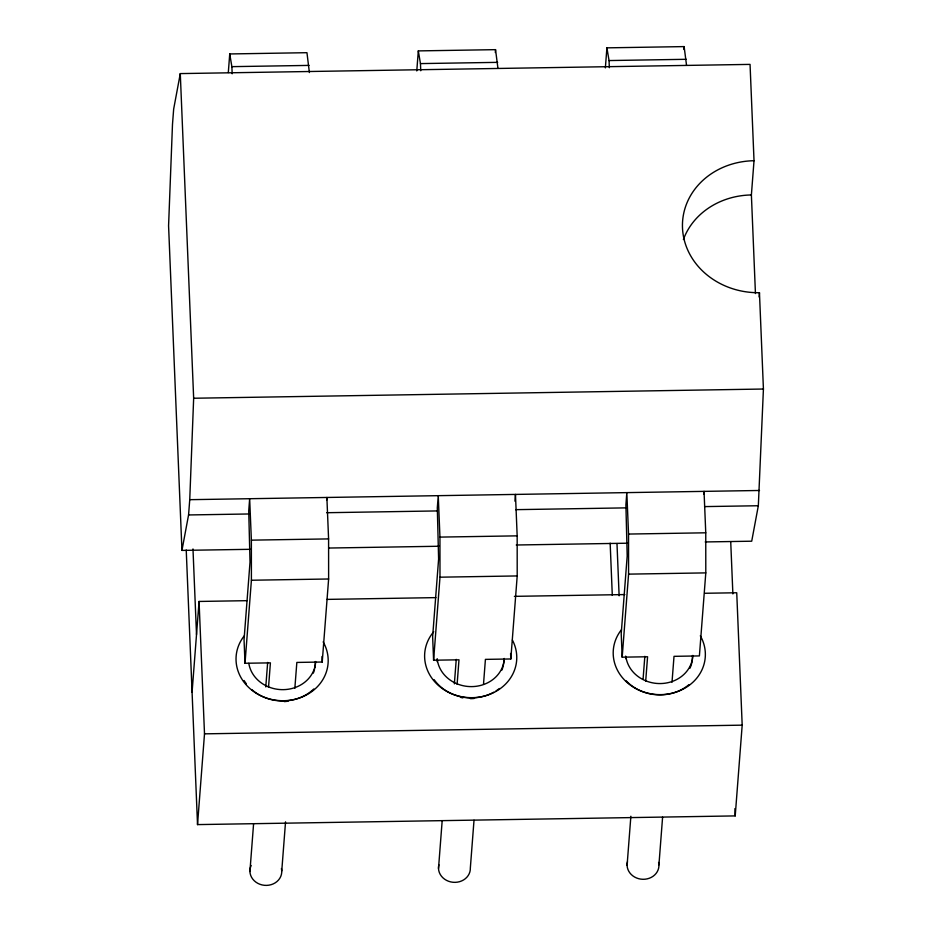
<?xml version="1.0" encoding="UTF-8"?>
<svg xmlns="http://www.w3.org/2000/svg" width="932" height="932" viewBox="0 0 932 932"><rect width="100%" height="100%" fill="white"/><g stroke="black" fill="none" stroke-linecap="round" stroke-linejoin="round"><path stroke-width="1.4" d="M250.265 549.309L181.95 550.404L188.567 514.953L189.744 499.68L193.658 398.244L180.284 73.593L750.05 64.39L754.023 160.723L751.39 194.951L755.444 293.557M705.198 541.946L751.716 541.201L758.333 505.738L763.424 389.028L759.452 292.695A74.339 65.939 4.4 0 1 682.492 227.909A74.339 65.939 4.4 0 1 754.023 160.723M228.305 72.556L229.738 53.951L306.954 52.693L309.389 72.545M192.074 692.208L199.064 601.455L247.015 600.674M704.767 593.276L736.734 592.764L742.187 725.154L735.208 815.908L197.526 824.599L204.504 733.845L199.064 601.455M245.011 663.269L251.407 580.24L251.372 540.152L249.66 498.713L248.728 510.899L250.021 562.089L244.044 639.783L245.011 663.269L270.408 662.862L268.521 687.362M249.916 871.513L253.586 823.795M265.783 686.931L267.659 662.431M294.838 688.375L296.842 662.431L322.227 662.023L328.623 578.993L328.588 538.906L326.876 497.467L326.666 500.169M281.755 870.989L285.541 821.838M416.779 70.937L418.317 50.899L495.533 49.652L497.909 68.071M433.601 660.217L439.986 577.188L439.951 537.1L438.25 495.661L437.306 507.847L438.611 559.037L432.634 636.731L433.601 660.217L458.987 659.809L457.111 684.309M495.311 52.507L495.533 49.652M438.506 868.461L442.176 820.754M454.362 683.878L456.249 659.378M483.533 683.878L485.421 659.378L510.818 658.971L517.202 575.941L517.167 535.853L515.466 494.414L514.942 501.183M474.015 820.242L470.345 867.948A15.937 14.143 4.4 0 1 452.917 882.266A15.937 14.143 4.4 0 1 438.89 864.791M605.357 67.896L606.907 47.847L684.123 46.6L686.5 65.019M622.18 657.177L628.576 574.135L628.541 534.059L626.828 492.62L625.896 504.806L627.189 555.985L621.213 633.678L622.18 657.177L647.577 656.757L645.69 681.257M683.902 49.466L684.123 46.6M627.085 865.409L630.871 816.257M643.057 679.381L644.839 656.326M672.007 682.271L674.011 656.338L699.396 655.918L705.792 572.889L705.757 532.801L704.044 491.374L703.846 494.077M658.924 864.896L662.594 817.189M759.126 296.97L759.452 292.695M180.284 73.593L173.667 109.056L172.49 124.317L168.576 225.765L181.95 550.404M229.738 53.951L231.87 66.65L309.086 65.403M418.317 50.899L420.46 63.597L497.676 62.351M606.907 47.847L609.05 60.557L686.255 59.298M193.658 398.244L763.424 389.028M189.744 499.68L759.51 490.477M188.567 514.953L249.613 513.963M326.654 512.716L437.12 510.934M515.606 509.664L626.071 507.87M704.557 506.6L758.333 505.738M251.372 540.152L328.588 538.906M439.951 537.1L517.167 535.853M628.541 534.059L705.757 532.801M328.751 548.039L439.217 546.245M516.246 544.999L628.168 543.193M251.407 580.24L328.623 578.993M439.986 577.188L517.202 575.941M628.576 574.135L705.792 572.889M326.934 599.393L435.931 597.622M514.394 596.352L624.836 594.569M204.504 733.845L742.187 725.154M730.723 541.69L732.878 593.929M734.905 808.627L735.208 815.908M609.05 60.557L609.342 67.698M616.984 543.554L619.128 595.781M610.157 543.17L612.301 595.397M510.585 653.448L510.818 658.971M420.46 63.597L420.751 70.75M322.006 656.489L322.227 662.023M231.87 66.65L232.173 73.791M192.982 548.948L196.512 634.552M186.225 550.031L197.526 824.599M683.401 239.501A74.339 65.939 4.4 0 1 751.39 194.951M313.793 688.969A43.21 38.328 4.4 0 1 251.768 689.587M246.316 683.762A43.21 38.328 4.4 0 1 244.091 680.523M314.527 669.397A33.401 29.626 4.4 0 1 313.315 673.125M315.237 661.697A33.401 29.626 4.4 0 1 314.795 668.139M499.389 688.503A43.21 38.328 4.4 0 1 496.104 690.833M493.762 692.231A43.21 38.328 4.4 0 1 434.114 679.649M689.004 684.624A43.21 38.328 4.4 0 1 626.071 680.709M692.406 655.604A33.401 29.626 4.4 0 1 689.96 668.232M625.815 658.703A33.401 29.626 4.4 0 1 625.675 656.116M503.816 658.656A33.401 29.626 4.4 0 1 501.905 670.073M437.236 661.755A33.401 29.626 4.4 0 1 437.096 659.169M504.27 658.458A33.622 29.824 4.4 0 1 471.592 686.616A33.622 29.824 4.4 0 1 437.225 658.971M474.155 698.452A33.657 29.847 4.4 0 1 470.38 698.639M462.878 697.882A33.657 29.847 4.4 0 1 460.443 697.311M512.39 640.039A46.111 40.892 4.4 0 1 496.826 690.892A46.111 40.892 4.4 0 1 437.504 684.612A46.111 40.892 4.4 0 1 433.753 631.698M281.417 868.542A15.937 14.143 4.4 0 1 264.339 885.307A15.937 14.143 4.4 0 1 251.162 865.502M315.68 661.51A33.622 29.824 4.4 0 1 283.736 689.645A33.622 29.824 4.4 0 1 248.809 663.304M288.046 701.167A33.657 29.847 4.4 0 1 284.307 701.598M323.148 641.868A46.111 40.892 4.4 0 1 309.459 693.187A46.111 40.892 4.4 0 1 249.986 688.62A46.111 40.892 4.4 0 1 244.277 635.822M658.586 862.438A15.937 14.143 4.4 0 1 642.894 879.295A15.937 14.143 4.4 0 1 627.481 861.739M692.86 655.417A33.622 29.824 4.4 0 1 660.904 683.552A33.622 29.824 4.4 0 1 625.978 657.211M700.316 635.775A46.111 40.892 4.4 0 1 686.639 687.094A46.111 40.892 4.4 0 1 627.154 682.527A46.111 40.892 4.4 0 1 621.446 629.729"/></g></svg>
